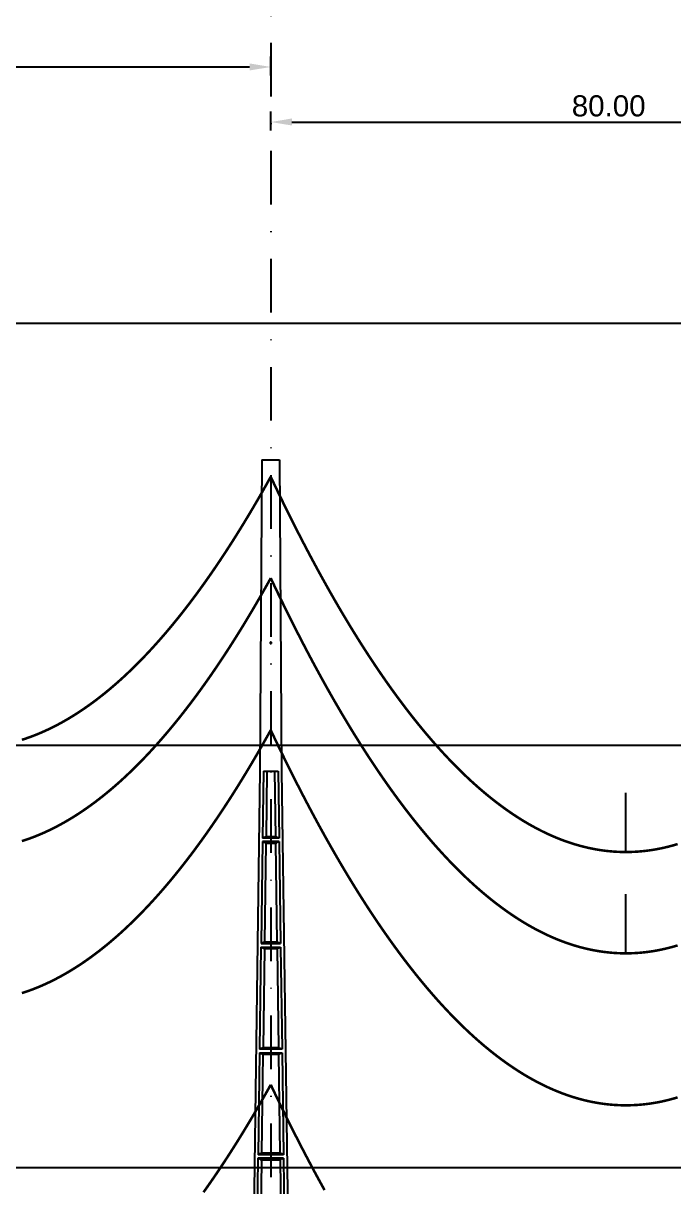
# Model space of a CAD drawing. Header units: metres. Extents: x -121 to 9872, y 3505 to 10721.
# Drawn here: x 1852.2 to 1929.2, y 9647.7 to 9785.5 of the extents above; entities that cross this region are included whole.
import ezdxf

# ---------------------------------------------------------------- set-up
doc = ezdxf.new("R2010")
doc.units = ezdxf.units.M
doc.header["$PDMODE"] = 2
doc.linetypes.add('DASHDOT', pattern=[25.4, 12.7, -6.35, 0, -6.35])
for name, color, linetype in [('CON-EOL- CA MAGNOLIA', 210, 'Continuous'), ('CON-EOL- FO', 101, 'Continuous'), ('CON-EOL- PROJEÇÃO', 22, 'Continuous'), ('cotas', 7, 'Continuous'), ('Grade', 9, 'Continuous'), ('Ind.Rot', 8, 'DASHDOT'), ('POSTE DT', 7, 'Continuous')]:
    doc.layers.add(name, color=color, linetype=linetype)
doc.styles.get("Standard").update_dxf_attribs({"font": 'arial.ttf'})
doc.dimstyles.new('ISO-25', dxfattribs={"dimtxt": 2.5, "dimasz": 2.5, "dimexe": 1.25, "dimexo": 0.625, "dimtad": 1, "dimzin": 1, "dimtxsty": 'Standard', "dimcen": 2.5, "dimaunit": 1, "dimadec": 3, "dimazin": 3, "dimtfac": 1, "dimtmove": 0, "dimatfit": 3, "dimfxlon": 1, "dimarcsym": 0})

# ---------------------------------------------------------------- blocks, each defined once
blk = doc.blocks.new('*U1')
at = {"layer": 'POSTE DT', "extrusion": (0, 1, 0)}
for p, q in [((-3.31, 378.23), (-4.05, 262)), ((-3.31, 378.23), (3.31, 378.23)), ((3.31, 378.23), (4.06, 262)), ((-4.05, 262), (-7.72, 0)), ((-4.05, 262), (-4.05, 262)), ((-2.73, 262), (-3.08, 237.05)), ((-2.73, 262), (2.75, 262)), ((-1.42, 262), (-1.77, 237.57)), ((1.43, 262), (1.77, 237.57)), ((2.75, 262), (3.1, 237.05)), ((4.06, 262), (7.72, 0)), ((-3.1, 235.74), (-3.63, 197.65)), ((3.11, 235.73), (-3.1, 235.74)), ((3.1, 237.05), (-3.08, 237.05)), ((-1.8, 235.21), (-2.32, 198.19)), ((1.8, 235.21), (2.32, 198.19)), ((3.11, 235.73), (3.65, 197.65)), ((-3.65, 196.34), (-4.19, 158.25)), ((-2.35, 195.8), (-2.87, 158.8)), ((2.35, 195.8), (2.87, 158.8)), ((3.66, 196.34), (4.2, 158.25)), ((-4.21, 156.94), (-4.74, 118.85)), ((-2.9, 156.39), (-3.42, 119.41)), ((2.91, 156.39), (3.42, 119.41)), ((4.21, 156.94), (4.75, 118.85)), ((-4.76, 117.54), (-5.29, 79.45)), ((4.77, 117.54), (-4.76, 117.54)), ((4.75, 118.85), (-4.74, 118.85)), ((4.77, 117.54), (5.3, 79.45)), ((-3.46, 116.98), (-3.97, 80.02)), ((3.46, 116.98), (3.98, 80.02)), ((5.3, 79.45), (-5.29, 79.45)), ((-5.31, 78.14), (-5.85, 40.06)), ((5.32, 78.14), (-5.31, 78.14)), ((-4.01, 77.57), (-4.53, 40.63)), ((4.01, 77.57), (4.53, 40.63)), ((5.32, 78.14), (5.85, 40.06)), ((5.85, 40.06), (-5.85, 40.06)), ((-5.86, 38.74), (-6.41, 0)), ((5.87, 38.74), (-5.86, 38.74)), ((-4.56, 38.17), (-5.1, 0)), ((4.56, 38.17), (5.1, 0)), ((5.87, 38.74), (6.41, 0)), ((-6.41, 0), (-7.72, 0)), ((-5.1, 0), (-6.41, 0)), ((5.1, 0), (-5.1, 0)), ((6.41, 0), (5.1, 0)), ((7.72, 0), (6.41, 0))]:
    blk.add_line(p, q, dxfattribs=at)
at = {"layer": 'POSTE DT', "ltscale": 3}
for points in [[(-3.65, 196.34), (3.66, 196.34)], [(-3.63, 197.65), (3.65, 197.65)], [(-4.21, 156.94), (4.21, 156.94)], [(4.2, 158.25), (-4.19, 158.25)]]:
    blk.add_lwpolyline(points, dxfattribs=at)
at = {"layer": 'POSTE DT'}
for points, knots in [([(0.25, 309.94), (0.25, 309.93), (0.25, 309.93), (0.25, 309.92), (0.25, 309.91), (0.25, 309.9), (0.25, 309.89), (0.24, 309.85), (0.22, 309.82), (0.19, 309.77), (0.16, 309.74), (0.11, 309.71), (0.08, 309.7), (0.01, 309.68), (-0.02, 309.68), (-0.08, 309.7), (-0.11, 309.71), (-0.16, 309.74), (-0.18, 309.76), (-0.21, 309.8), (-0.22, 309.82), (-0.24, 309.85), (-0.24, 309.87), (-0.25, 309.89), (-0.25, 309.9), (-0.25, 309.92), (-0.25, 309.92), (-0.25, 309.93), (-0.25, 309.94), (-0.25, 309.95), (-0.25, 309.95), (-0.25, 309.96), (-0.25, 309.97), (-0.24, 310), (-0.23, 310.02), (-0.21, 310.07), (-0.2, 310.09), (-0.15, 310.14), (-0.13, 310.15), (-0.07, 310.18), (-0.03, 310.19), (0.03, 310.19), (0.06, 310.18), (0.12, 310.16), (0.14, 310.14), (0.18, 310.11), (0.2, 310.09), (0.21, 310.06), (0.22, 310.05), (0.23, 310.04), (0.24, 310.01), (0.24, 309.99), (0.25, 309.97), (0.25, 309.96), (0.25, 309.95), (0.25, 309.94), (0.25, 309.94), (0.25, 309.94), (0.25, 309.94)], [-54.728303, -54.728303, -54.728303, -54.728303, -54.309038, -54.309038, -53.647169, -53.647169, -52.532885, -52.532885, -48.86224, -48.86224, -45.282765, -45.282765, -41.52867, -41.52867, -37.867486, -37.867486, -34.454589, -34.454589, -31.301423, -31.301423, -28.48103, -28.48103, -26.961755, -26.961755, -25.7544, -25.7544, -25.136228, -25.136228, -24.64409, -24.64409, -24.094201, -24.094201, -23.191199, -23.191199, -20.494482, -20.494482, -17.342863, -17.342863, -13.645538, -13.645538, -9.835989, -9.835989, -6.296781, -6.296781, -3.005029, -3.005029, 0, 0, 0, 1.527594, 1.527594, 3.697216, 3.697216, 4.489727, 4.489727, 5.01438, 5.01438, 5.095313, 5.095313, 5.095313, 5.095313]), ([(-3.1, 235.74), (-2.88, 235.65), (-2.67, 235.56), (-2.23, 235.39), (-2.02, 235.3), (-1.8, 235.21)], [0.055576, 0.055576, 0.055576, 0.055576, 56.767409, 56.767409, 113.50757, 113.50757, 113.50757, 113.50757]), ([(-1.77, 237.57), (-1.99, 237.49), (-2.21, 237.4), (-2.64, 237.22), (-2.86, 237.14), (-3.08, 237.05)], [0, 0, 0, 0, 56.660495, 56.660495, 113.412826, 113.412826, 113.412826, 113.412826]), ([(-1.8, 235.21), (-1.2, 235.21), (-0.6, 235.21), (0.6, 235.21), (1.2, 235.21), (1.8, 235.21)], [0, 0, 0, 0, 68.567797, 68.567797, 137.136247, 137.136247, 137.136247, 137.136247]), ([(1.77, 237.57), (1.18, 237.57), (0.59, 237.57), (-0.59, 237.57), (-1.18, 237.57), (-1.77, 237.57)], [0, 0, 0, 0, 67.306894, 67.306894, 134.614447, 134.614447, 134.614447, 134.614447]), ([(3.1, 237.05), (2.87, 237.14), (2.65, 237.23), (2.21, 237.4), (1.99, 237.49), (1.77, 237.57)], [0, 0, 0, 0, 56.738948, 56.738948, 113.38731, 113.38731, 113.38731, 113.38731]), ([(1.8, 235.21), (2.02, 235.3), (2.24, 235.38), (2.68, 235.56), (2.89, 235.65), (3.11, 235.73)], [0, 0, 0, 0, 56.845349, 56.845349, 113.599799, 113.599799, 113.599799, 113.599799]), ([(-3.65, 196.34), (-3.43, 196.25), (-3.22, 196.16), (-2.78, 195.98), (-2.57, 195.89), (-2.35, 195.8)], [0.054307, 0.054307, 0.054307, 0.054307, 63.527131, 63.527131, 127.063246, 127.063246, 127.063246, 127.063246]), ([(-2.32, 198.19), (-2.54, 198.1), (-2.76, 198.01), (-3.2, 197.83), (-3.41, 197.74), (-3.63, 197.65)], [0, 0, 0, 0, 63.412073, 63.412073, 126.777421, 126.777421, 126.777421, 126.777421]), ([(-2.35, 195.8), (-1.57, 195.8), (-0.78, 195.8), (0.79, 195.8), (1.57, 195.8), (2.35, 195.8)], [0, 0, 0, 0, 89.585713, 89.585713, 179.17191, 179.17191, 179.17191, 179.17191]), ([(2.32, 198.19), (1.55, 198.19), (0.77, 198.19), (-0.77, 198.19), (-1.55, 198.19), (-2.32, 198.19)], [0, 0, 0, 0, 88.31008, 88.31008, 176.620652, 176.620652, 176.620652, 176.620652]), ([(3.65, 197.65), (3.43, 197.74), (3.2, 197.83), (2.76, 198.01), (2.54, 198.1), (2.32, 198.19)], [0, 0, 0, 0, 63.488119, 63.488119, 126.880939, 126.880939, 126.880939, 126.880939]), ([(2.35, 195.8), (2.57, 195.89), (2.79, 195.98), (3.23, 196.16), (3.45, 196.25), (3.66, 196.34)], [0, 0, 0, 0, 63.60246, 63.60246, 127.109696, 127.109696, 127.109696, 127.109696]), ([(-4.21, 156.94), (-3.99, 156.85), (-3.77, 156.75), (-3.34, 156.57), (-3.12, 156.48), (-2.9, 156.39)], [0.053423, 0.053423, 0.053423, 0.053423, 70.429742, 70.429742, 140.90167, 140.90167, 140.90167, 140.90167]), ([(-2.87, 158.8), (-3.09, 158.71), (-3.31, 158.62), (-3.75, 158.43), (-3.97, 158.34), (-4.19, 158.25)], [0, 0, 0, 0, 70.301707, 70.301707, 140.590947, 140.590947, 140.590947, 140.590947]), ([(-2.9, 156.39), (-1.94, 156.39), (-0.97, 156.39), (0.97, 156.39), (1.94, 156.39), (2.91, 156.39)], [0, 0, 0, 0, 110.60219, 110.60219, 221.20473, 221.20473, 221.20473, 221.20473]), ([(2.87, 158.8), (1.92, 158.8), (0.96, 158.8), (-0.96, 158.8), (-1.91, 158.8), (-2.87, 158.8)], [0, 0, 0, 0, 109.314454, 109.314454, 218.629264, 218.629264, 218.629264, 218.629264]), ([(4.2, 158.25), (3.98, 158.34), (3.76, 158.44), (3.31, 158.62), (3.09, 158.71), (2.87, 158.8)], [0, 0, 0, 0, 70.379198, 70.379198, 140.659718, 140.659718, 140.659718, 140.659718]), ([(2.91, 156.39), (3.12, 156.48), (3.34, 156.57), (3.78, 156.75), (4, 156.85), (4.21, 156.94)], [0, 0, 0, 0, 70.506649, 70.506649, 140.914701, 140.914701, 140.914701, 140.914701]), ([(-4.76, 117.54), (-4.54, 117.45), (-4.32, 117.35), (-3.89, 117.17), (-3.67, 117.07), (-3.46, 116.98)], [0.052784, 0.052784, 0.052784, 0.052784, 77.438432, 77.438432, 154.950301, 154.950301, 154.950301, 154.950301]), ([(-3.42, 119.41), (-3.64, 119.32), (-3.86, 119.23), (-4.3, 119.04), (-4.52, 118.95), (-4.74, 118.85)], [0, 0, 0, 0, 77.299547, 77.299547, 154.618634, 154.618634, 154.618634, 154.618634]), ([(3.42, 119.41), (2.28, 119.41), (1.14, 119.41), (-1.14, 119.41), (-2.28, 119.41), (-3.42, 119.41)], [0, 0, 0, 0, 130.319901, 130.319901, 260.640046, 260.640046, 260.640046, 260.640046]), ([(4.75, 118.85), (4.53, 118.95), (4.31, 119.04), (3.87, 119.23), (3.64, 119.32), (3.42, 119.41)], [0, 0, 0, 0, 77.381597, 77.381597, 154.66183, 154.66183, 154.66183, 154.66183]), ([(3.46, 116.98), (3.68, 117.07), (3.89, 117.17), (4.33, 117.35), (4.55, 117.45), (4.77, 117.54)], [0, 0, 0, 0, 77.520013, 77.520013, 154.938747, 154.938747, 154.938747, 154.938747]), ([(-3.46, 116.98), (-2.3, 116.98), (-1.15, 116.98), (1.15, 116.98), (2.31, 116.98), (3.46, 116.98)], [0, 0, 0, 0, 131.617604, 131.617604, 263.235447, 263.235447, 263.235447, 263.235447]), ([(-3.97, 80.02), (-4.19, 79.93), (-4.41, 79.83), (-4.85, 79.64), (-5.07, 79.55), (-5.29, 79.45)], [0, 0, 0, 0, 84.379671, 84.379671, 168.809376, 168.809376, 168.809376, 168.809376]), ([(3.98, 80.02), (2.65, 80.02), (1.33, 80.02), (-1.32, 80.02), (-2.65, 80.02), (-3.97, 80.02)], [0, 0, 0, 0, 151.326157, 151.326157, 302.652465, 302.652465, 302.652465, 302.652465]), ([(5.3, 79.45), (5.08, 79.55), (4.86, 79.64), (4.42, 79.83), (4.2, 79.93), (3.98, 80.02)], [0, 0, 0, 0, 84.46863, 84.46863, 168.833721, 168.833721, 168.833721, 168.833721]), ([(-5.31, 78.14), (-5.09, 78.05), (-4.88, 77.95), (-4.44, 77.76), (-4.23, 77.67), (-4.01, 77.57)], [0.052308, 0.052308, 0.052308, 0.052308, 84.527725, 84.527725, 169.158824, 169.158824, 169.158824, 169.158824]), ([(-4.01, 77.57), (-2.67, 77.57), (-1.34, 77.57), (1.34, 77.57), (2.67, 77.57), (4.01, 77.57)], [0, 0, 0, 0, 152.632212, 152.632212, 305.264569, 305.264569, 305.264569, 305.264569]), ([(4.01, 77.57), (4.23, 77.67), (4.45, 77.76), (4.88, 77.95), (5.1, 78.05), (5.32, 78.14)], [0, 0, 0, 0, 84.616316, 84.616316, 169.129178, 169.129178, 169.129178, 169.129178]), ([(-4.53, 40.63), (-4.75, 40.53), (-4.97, 40.44), (-5.41, 40.25), (-5.63, 40.15), (-5.85, 40.06)], [0, 0, 0, 0, 91.523648, 91.523648, 183.126775, 183.126775, 183.126775, 183.126775]), ([(4.53, 40.63), (3.02, 40.63), (1.51, 40.63), (-1.51, 40.63), (-3.02, 40.63), (-4.53, 40.63)], [0, 0, 0, 0, 172.33304, 172.33304, 344.666151, 344.666151, 344.666151, 344.666151]), ([(5.85, 40.06), (5.63, 40.15), (5.41, 40.25), (4.97, 40.44), (4.75, 40.53), (4.53, 40.63)], [0, 0, 0, 0, 91.621326, 91.621326, 183.137324, 183.137324, 183.137324, 183.137324]), ([(-5.86, 38.74), (-5.65, 38.65), (-5.43, 38.55), (-5, 38.36), (-4.78, 38.26), (-4.56, 38.17)], [0.026524, 0.026524, 0.026524, 0.026524, 91.679563, 91.679563, 183.466041, 183.466041, 183.466041, 183.466041]), ([(-4.56, 38.17), (-3.04, 38.17), (-1.52, 38.17), (1.52, 38.17), (3.04, 38.17), (4.56, 38.17)], [0, 0, 0, 0, 173.646192, 173.646192, 347.292451, 347.292451, 347.292451, 347.292451]), ([(4.56, 38.17), (4.78, 38.26), (5, 38.36), (5.43, 38.55), (5.65, 38.65), (5.87, 38.74)], [0, 0, 0, 0, 91.776928, 91.776928, 183.448614, 183.448614, 183.448614, 183.448614])]:
    blk.add_open_spline(points, degree=3, knots=knots, dxfattribs=at)
blk = doc.blocks.new('*D65')
at = {"layer": 'cotas', "color": 0, "lineweight": -2, "transparency": 16777216}
for p, q in [((1801.51, 9779.34), (1801.51, 9781.59)), ((1881.51, 9779.34), (1881.51, 9781.59)), ((1804.01, 9780.34), (1879.01, 9780.34))]:
    blk.add_line(p, q, dxfattribs=at)
at = {"layer": 'cotas', "color": 0, "transparency": 16777216}
for points in [[(1804.01, 9780.76), (1804.01, 9779.93), (1801.51, 9780.34)], [(1879.01, 9780.76), (1879.01, 9779.93), (1881.51, 9780.34)]]:
    blk.add_solid(points, dxfattribs=at)
at = {"layer": 'Defpoints', "color": 0, "transparency": 16777216}
for p in [(1881.51, 9780.34), (1801.51, 9750.89), (1881.51, 9733.8)]:
    blk.add_point(p, dxfattribs=at)
at = {"layer": 'cotas', "color": 0, "transparency": 16777216, "insert": (1841.51, 9782.25), "char_height": 2.5, "attachment_point": 5}
blk.add_mtext('80.00', dxfattribs=at)
blk = doc.blocks.new('*D66')
at = {"layer": 'cotas', "color": 0, "lineweight": -2, "transparency": 16777216}
for p, q in [((1881.51, 9772.82), (1881.51, 9775.07)), ((1961.51, 9772.82), (1961.51, 9775.07)), ((1884.01, 9773.82), (1959.01, 9773.82))]:
    blk.add_line(p, q, dxfattribs=at)
at = {"layer": 'cotas', "color": 0, "transparency": 16777216}
for points in [[(1884.01, 9774.24), (1884.01, 9773.41), (1881.51, 9773.82)], [(1959.01, 9774.24), (1959.01, 9773.41), (1961.51, 9773.82)]]:
    blk.add_solid(points, dxfattribs=at)
at = {"layer": 'Defpoints', "color": 0, "transparency": 16777216}
for p in [(1961.51, 9773.82), (1881.51, 9733.8), (1961.51, 9725.6)]:
    blk.add_point(p, dxfattribs=at)
at = {"layer": 'cotas', "color": 0, "transparency": 16777216, "insert": (1921.51, 9775.72), "char_height": 2.5, "attachment_point": 5}
blk.add_mtext('80.00', dxfattribs=at)

msp = doc.modelspace()

# ---------------------------------------------------------------- linework, layer by layer
at = {"layer": 'CON-EOL- CA MAGNOLIA'}
for p, q in [((1923.54, 9687.359), (1923.54, 9694.359)), ((1923.54, 9675.359), (1923.54, 9682.359)), ((1923.54, 9675.359), (1923.54, 9682.359))]:
    msp.add_line(p, q, dxfattribs=at)
at = {"layer": 'CON-EOL- CA MAGNOLIA', "const_width": 0.3}
for points in [[(1852.056, 9700.651), (1852.454, 9700.781), (1852.852, 9700.918), (1853.25, 9701.064), (1853.648, 9701.218), (1854.046, 9701.38), (1854.444, 9701.55), (1854.842, 9701.727), (1855.24, 9701.913), (1855.638, 9702.106), (1856.036, 9702.308), (1856.434, 9702.517), (1856.832, 9702.735), (1857.23, 9702.96), (1857.628, 9703.193), (1858.026, 9703.435), (1858.424, 9703.684), (1858.822, 9703.941), (1859.22, 9704.206), (1859.618, 9704.479), (1860.016, 9704.76), (1860.414, 9705.049), (1860.812, 9705.346), (1861.21, 9705.651), (1861.609, 9705.964), (1862.007, 9706.285), (1862.405, 9706.614), (1862.803, 9706.951), (1863.201, 9707.295), (1863.599, 9707.648), (1863.997, 9708.009), (1864.395, 9708.378), (1864.793, 9708.754), (1865.191, 9709.139), (1865.589, 9709.531), (1865.987, 9709.932), (1866.385, 9710.341), (1866.783, 9710.757), (1867.181, 9711.182), (1867.579, 9711.614), (1867.977, 9712.055), (1868.375, 9712.503), (1868.773, 9712.96), (1869.171, 9713.424), (1869.569, 9713.897), (1869.967, 9714.377), (1870.365, 9714.866), (1870.763, 9715.362), (1871.161, 9715.867), (1871.559, 9716.379), (1871.957, 9716.9), (1872.355, 9717.428), (1872.753, 9717.965), (1873.151, 9718.509), (1873.549, 9719.062), (1873.947, 9719.622), (1874.345, 9720.191), (1874.743, 9720.768), (1875.141, 9721.352), (1875.539, 9721.945), (1875.937, 9722.546), (1876.335, 9723.155), (1876.733, 9723.771), (1877.131, 9724.396), (1877.529, 9725.029), (1877.927, 9725.67), (1878.325, 9726.319), (1878.723, 9726.976), (1879.121, 9727.641), (1879.519, 9728.314), (1879.917, 9728.995), (1880.315, 9729.684), (1880.713, 9730.381), (1881.111, 9731.087), (1881.509, 9731.8)], [(1881.509, 9731.8), (1881.907, 9730.959), (1882.305, 9730.127), (1882.703, 9729.302), (1883.101, 9728.486), (1883.499, 9727.677), (1883.897, 9726.877), (1884.295, 9726.085), (1884.693, 9725.301), (1885.091, 9724.525), (1885.489, 9723.758), (1885.887, 9722.998), (1886.285, 9722.246), (1886.683, 9721.503), (1887.081, 9720.767), (1887.479, 9720.04), (1887.877, 9719.321), (1888.275, 9718.609), (1888.673, 9717.906), (1889.071, 9717.211), (1889.469, 9716.524), (1889.867, 9715.845), (1890.265, 9715.174), (1890.663, 9714.511), (1891.061, 9713.856), (1891.459, 9713.209), (1891.857, 9712.57), (1892.255, 9711.94), (1892.653, 9711.317), (1893.051, 9710.702), (1893.449, 9710.096), (1893.847, 9709.497), (1894.245, 9708.906), (1894.643, 9708.324), (1895.041, 9707.749), (1895.439, 9707.183), (1895.837, 9706.624), (1896.235, 9706.074), (1896.633, 9705.531), (1897.031, 9704.997), (1897.429, 9704.471), (1897.827, 9703.952), (1898.225, 9703.442), (1898.623, 9702.94), (1899.021, 9702.445), (1899.419, 9701.959), (1899.817, 9701.48), (1900.215, 9701.01), (1900.613, 9700.547), (1901.011, 9700.093), (1901.409, 9699.647), (1901.808, 9699.208), (1902.206, 9698.778), (1902.604, 9698.355), (1903.002, 9697.941), (1903.4, 9697.534), (1903.798, 9697.136), (1904.196, 9696.745), (1904.594, 9696.363), (1904.992, 9695.988), (1905.39, 9695.621), (1905.788, 9695.263), (1906.186, 9694.912), (1906.584, 9694.569), (1906.982, 9694.235), (1907.38, 9693.908), (1907.778, 9693.589), (1908.176, 9693.278), (1908.574, 9692.976), (1908.972, 9692.681), (1909.37, 9692.394), (1909.768, 9692.115), (1910.166, 9691.844), (1910.564, 9691.581), (1910.962, 9691.326), (1911.36, 9691.078), (1911.758, 9690.839), (1912.156, 9690.608), (1912.554, 9690.385), (1912.952, 9690.17), (1913.35, 9689.962), (1913.748, 9689.763), (1914.146, 9689.571), (1914.544, 9689.388), (1914.942, 9689.212), (1915.34, 9689.045), (1915.738, 9688.885), (1916.136, 9688.733), (1916.534, 9688.589), (1916.932, 9688.453), (1917.33, 9688.326), (1917.728, 9688.206), (1918.126, 9688.094), (1918.524, 9687.99), (1918.922, 9687.894), (1919.32, 9687.805), (1919.718, 9687.725), (1920.116, 9687.653), (1920.514, 9687.588), (1920.912, 9687.532), (1921.31, 9687.484), (1921.708, 9687.443), (1922.106, 9687.41), (1922.504, 9687.386), (1922.902, 9687.369), (1923.3, 9687.36), (1923.698, 9687.36), (1924.096, 9687.367), (1924.494, 9687.382), (1924.892, 9687.405), (1925.29, 9687.436), (1925.688, 9687.475), (1926.086, 9687.521), (1926.484, 9687.576), (1926.882, 9687.639), (1927.28, 9687.71), (1927.678, 9687.788), (1928.076, 9687.875), (1928.474, 9687.969), (1928.872, 9688.072), (1929.27, 9688.182), (1929.668, 9688.3)], [(1852.056, 9688.651), (1852.454, 9688.781), (1852.852, 9688.918), (1853.25, 9689.064), (1853.648, 9689.218), (1854.046, 9689.38), (1854.444, 9689.55), (1854.842, 9689.727), (1855.24, 9689.913), (1855.638, 9690.106), (1856.036, 9690.308), (1856.434, 9690.517), (1856.832, 9690.735), (1857.23, 9690.96), (1857.628, 9691.193), (1858.026, 9691.435), (1858.424, 9691.684), (1858.822, 9691.941), (1859.22, 9692.206), (1859.618, 9692.479), (1860.016, 9692.76), (1860.414, 9693.049), (1860.812, 9693.346), (1861.21, 9693.651), (1861.609, 9693.964), (1862.007, 9694.285), (1862.405, 9694.614), (1862.803, 9694.951), (1863.201, 9695.295), (1863.599, 9695.648), (1863.997, 9696.009), (1864.395, 9696.378), (1864.793, 9696.754), (1865.191, 9697.139), (1865.589, 9697.531), (1865.987, 9697.932), (1866.385, 9698.341), (1866.783, 9698.757), (1867.181, 9699.182), (1867.579, 9699.614), (1867.977, 9700.055), (1868.375, 9700.503), (1868.773, 9700.96), (1869.171, 9701.424), (1869.569, 9701.897), (1869.967, 9702.377), (1870.365, 9702.866), (1870.763, 9703.362), (1871.161, 9703.867), (1871.559, 9704.379), (1871.957, 9704.9), (1872.355, 9705.428), (1872.753, 9705.965), (1873.151, 9706.509), (1873.549, 9707.062), (1873.947, 9707.623), (1874.345, 9708.191), (1874.743, 9708.768), (1875.141, 9709.352), (1875.539, 9709.945), (1875.937, 9710.546), (1876.335, 9711.154), (1876.733, 9711.771), (1877.131, 9712.396), (1877.529, 9713.029), (1877.927, 9713.67), (1878.325, 9714.319), (1878.723, 9714.976), (1879.121, 9715.641), (1879.519, 9716.314), (1879.917, 9716.995), (1880.315, 9717.684), (1880.713, 9718.381), (1881.111, 9719.087), (1881.509, 9719.8)], [(1852.056, 9688.651), (1852.454, 9688.781), (1852.852, 9688.918), (1853.25, 9689.064), (1853.648, 9689.218), (1854.046, 9689.38), (1854.444, 9689.55), (1854.842, 9689.727), (1855.24, 9689.913), (1855.638, 9690.106), (1856.036, 9690.308), (1856.434, 9690.517), (1856.832, 9690.735), (1857.23, 9690.96), (1857.628, 9691.193), (1858.026, 9691.435), (1858.424, 9691.684), (1858.822, 9691.941), (1859.22, 9692.206), (1859.618, 9692.479), (1860.016, 9692.76), (1860.414, 9693.049), (1860.812, 9693.346), (1861.21, 9693.651), (1861.609, 9693.964), (1862.007, 9694.285), (1862.405, 9694.614), (1862.803, 9694.951), (1863.201, 9695.295), (1863.599, 9695.648), (1863.997, 9696.009), (1864.395, 9696.378), (1864.793, 9696.754), (1865.191, 9697.139), (1865.589, 9697.531), (1865.987, 9697.932), (1866.385, 9698.341), (1866.783, 9698.757), (1867.181, 9699.182), (1867.579, 9699.614), (1867.977, 9700.055), (1868.375, 9700.503), (1868.773, 9700.96), (1869.171, 9701.424), (1869.569, 9701.897), (1869.967, 9702.377), (1870.365, 9702.866), (1870.763, 9703.362), (1871.161, 9703.867), (1871.559, 9704.379), (1871.957, 9704.9), (1872.355, 9705.428), (1872.753, 9705.965), (1873.151, 9706.509), (1873.549, 9707.062), (1873.947, 9707.622), (1874.345, 9708.191), (1874.743, 9708.768), (1875.141, 9709.352), (1875.539, 9709.945), (1875.937, 9710.546), (1876.335, 9711.155), (1876.733, 9711.771), (1877.131, 9712.396), (1877.529, 9713.029), (1877.927, 9713.67), (1878.325, 9714.319), (1878.723, 9714.976), (1879.121, 9715.641), (1879.519, 9716.314), (1879.917, 9716.995), (1880.315, 9717.684), (1880.713, 9718.381), (1881.111, 9719.087), (1881.509, 9719.8)], [(1881.509, 9719.8), (1881.907, 9718.959), (1882.305, 9718.127), (1882.703, 9717.302), (1883.101, 9716.486), (1883.499, 9715.678), (1883.897, 9714.877), (1884.295, 9714.085), (1884.693, 9713.301), (1885.091, 9712.525), (1885.489, 9711.758), (1885.887, 9710.998), (1886.285, 9710.246), (1886.683, 9709.503), (1887.081, 9708.767), (1887.479, 9708.04), (1887.877, 9707.32), (1888.275, 9706.609), (1888.673, 9705.906), (1889.071, 9705.211), (1889.469, 9704.524), (1889.867, 9703.845), (1890.265, 9703.174), (1890.663, 9702.511), (1891.061, 9701.856), (1891.459, 9701.209), (1891.857, 9700.57), (1892.255, 9699.94), (1892.653, 9699.317), (1893.051, 9698.702), (1893.449, 9698.096), (1893.847, 9697.497), (1894.245, 9696.906), (1894.643, 9696.324), (1895.041, 9695.749), (1895.439, 9695.183), (1895.837, 9694.624), (1896.235, 9694.074), (1896.633, 9693.532), (1897.031, 9692.997), (1897.429, 9692.471), (1897.827, 9691.952), (1898.225, 9691.442), (1898.623, 9690.939), (1899.021, 9690.445), (1899.419, 9689.959), (1899.817, 9689.48), (1900.215, 9689.01), (1900.613, 9688.547), (1901.011, 9688.093), (1901.409, 9687.647), (1901.808, 9687.208), (1902.206, 9686.778), (1902.604, 9686.355), (1903.002, 9685.941), (1903.4, 9685.534), (1903.798, 9685.136), (1904.196, 9684.745), (1904.594, 9684.363), (1904.992, 9683.988), (1905.39, 9683.621), (1905.788, 9683.263), (1906.186, 9682.912), (1906.584, 9682.57), (1906.982, 9682.235), (1907.38, 9681.908), (1907.778, 9681.589), (1908.176, 9681.278), (1908.574, 9680.976), (1908.972, 9680.681), (1909.37, 9680.394), (1909.768, 9680.115), (1910.166, 9679.844), (1910.564, 9679.581), (1910.962, 9679.326), (1911.36, 9679.078), (1911.758, 9678.839), (1912.156, 9678.608), (1912.554, 9678.385), (1912.952, 9678.169), (1913.35, 9677.962), (1913.748, 9677.763), (1914.146, 9677.571), (1914.544, 9677.388), (1914.942, 9677.212), (1915.34, 9677.045), (1915.738, 9676.885), (1916.136, 9676.733), (1916.534, 9676.589), (1916.932, 9676.453), (1917.33, 9676.326), (1917.728, 9676.206), (1918.126, 9676.094), (1918.524, 9675.99), (1918.922, 9675.893), (1919.32, 9675.805), (1919.718, 9675.725), (1920.116, 9675.653), (1920.514, 9675.588), (1920.912, 9675.532), (1921.31, 9675.484), (1921.708, 9675.443), (1922.106, 9675.41), (1922.504, 9675.386), (1922.902, 9675.369), (1923.3, 9675.36), (1923.698, 9675.36), (1924.096, 9675.367), (1924.494, 9675.382), (1924.892, 9675.405), (1925.29, 9675.436), (1925.688, 9675.475), (1926.086, 9675.521), (1926.484, 9675.576), (1926.882, 9675.639), (1927.28, 9675.709), (1927.678, 9675.788), (1928.076, 9675.875), (1928.474, 9675.969), (1928.872, 9676.072), (1929.27, 9676.182), (1929.668, 9676.3)], [(1881.509, 9719.8), (1881.907, 9718.959), (1882.305, 9718.127), (1882.703, 9717.302), (1883.101, 9716.486), (1883.499, 9715.677), (1883.897, 9714.877), (1884.295, 9714.085), (1884.693, 9713.301), (1885.091, 9712.525), (1885.489, 9711.758), (1885.887, 9710.998), (1886.285, 9710.246), (1886.683, 9709.503), (1887.081, 9708.767), (1887.479, 9708.04), (1887.877, 9707.321), (1888.275, 9706.609), (1888.673, 9705.906), (1889.071, 9705.211), (1889.469, 9704.524), (1889.867, 9703.845), (1890.265, 9703.174), (1890.663, 9702.511), (1891.061, 9701.856), (1891.459, 9701.209), (1891.857, 9700.57), (1892.255, 9699.94), (1892.653, 9699.317), (1893.051, 9698.702), (1893.449, 9698.096), (1893.847, 9697.497), (1894.245, 9696.906), (1894.643, 9696.324), (1895.041, 9695.749), (1895.439, 9695.183), (1895.837, 9694.624), (1896.235, 9694.074), (1896.633, 9693.531), (1897.031, 9692.997), (1897.429, 9692.471), (1897.827, 9691.952), (1898.225, 9691.442), (1898.623, 9690.94), (1899.021, 9690.445), (1899.419, 9689.959), (1899.817, 9689.48), (1900.215, 9689.01), (1900.613, 9688.547), (1901.011, 9688.093), (1901.409, 9687.647), (1901.808, 9687.208), (1902.206, 9686.778), (1902.604, 9686.355), (1903.002, 9685.941), (1903.4, 9685.534), (1903.798, 9685.136), (1904.196, 9684.745), (1904.594, 9684.363), (1904.992, 9683.988), (1905.39, 9683.621), (1905.788, 9683.263), (1906.186, 9682.912), (1906.584, 9682.569), (1906.982, 9682.235), (1907.38, 9681.908), (1907.778, 9681.589), (1908.176, 9681.278), (1908.574, 9680.976), (1908.972, 9680.681), (1909.37, 9680.394), (1909.768, 9680.115), (1910.166, 9679.844), (1910.564, 9679.581), (1910.962, 9679.326), (1911.36, 9679.078), (1911.758, 9678.839), (1912.156, 9678.608), (1912.554, 9678.385), (1912.952, 9678.169), (1913.35, 9677.962), (1913.748, 9677.763), (1914.146, 9677.571), (1914.544, 9677.388), (1914.942, 9677.212), (1915.34, 9677.044), (1915.738, 9676.885), (1916.136, 9676.733), (1916.534, 9676.589), (1916.932, 9676.453), (1917.33, 9676.326), (1917.728, 9676.206), (1918.126, 9676.094), (1918.524, 9675.99), (1918.922, 9675.894), (1919.32, 9675.805), (1919.718, 9675.725), (1920.116, 9675.653), (1920.514, 9675.588), (1920.912, 9675.532), (1921.31, 9675.484), (1921.708, 9675.443), (1922.106, 9675.41), (1922.504, 9675.386), (1922.902, 9675.369), (1923.3, 9675.36), (1923.698, 9675.36), (1924.096, 9675.367), (1924.494, 9675.382), (1924.892, 9675.405), (1925.29, 9675.436), (1925.688, 9675.474), (1926.086, 9675.521), (1926.484, 9675.576), (1926.882, 9675.639), (1927.28, 9675.71), (1927.678, 9675.788), (1928.076, 9675.875), (1928.474, 9675.969), (1928.872, 9676.072), (1929.27, 9676.182), (1929.668, 9676.3)]]:
    msp.add_lwpolyline(points, dxfattribs=at)
at = {"layer": 'CON-EOL- FO', "const_width": 0.3}
for points in [[(1852.056, 9670.651), (1852.454, 9670.781), (1852.852, 9670.918), (1853.25, 9671.064), (1853.648, 9671.218), (1854.046, 9671.38), (1854.444, 9671.55), (1854.842, 9671.727), (1855.24, 9671.913), (1855.638, 9672.106), (1856.036, 9672.308), (1856.434, 9672.517), (1856.832, 9672.735), (1857.23, 9672.96), (1857.628, 9673.193), (1858.026, 9673.435), (1858.424, 9673.684), (1858.822, 9673.941), (1859.22, 9674.206), (1859.618, 9674.479), (1860.016, 9674.76), (1860.414, 9675.049), (1860.812, 9675.346), (1861.21, 9675.651), (1861.609, 9675.964), (1862.007, 9676.285), (1862.405, 9676.614), (1862.803, 9676.951), (1863.201, 9677.295), (1863.599, 9677.648), (1863.997, 9678.009), (1864.395, 9678.378), (1864.793, 9678.754), (1865.191, 9679.139), (1865.589, 9679.531), (1865.987, 9679.932), (1866.385, 9680.341), (1866.783, 9680.757), (1867.181, 9681.182), (1867.579, 9681.614), (1867.977, 9682.055), (1868.375, 9682.503), (1868.773, 9682.96), (1869.171, 9683.424), (1869.569, 9683.897), (1869.967, 9684.377), (1870.365, 9684.866), (1870.763, 9685.362), (1871.161, 9685.867), (1871.559, 9686.379), (1871.957, 9686.9), (1872.355, 9687.428), (1872.753, 9687.965), (1873.151, 9688.509), (1873.549, 9689.062), (1873.947, 9689.622), (1874.345, 9690.191), (1874.743, 9690.768), (1875.141, 9691.352), (1875.539, 9691.945), (1875.937, 9692.546), (1876.335, 9693.155), (1876.733, 9693.771), (1877.131, 9694.396), (1877.529, 9695.029), (1877.927, 9695.67), (1878.325, 9696.319), (1878.723, 9696.976), (1879.121, 9697.641), (1879.519, 9698.314), (1879.917, 9698.995), (1880.315, 9699.684), (1880.713, 9700.381), (1881.111, 9701.087), (1881.509, 9701.8)], [(1881.509, 9701.8), (1881.907, 9700.959), (1882.305, 9700.127), (1882.703, 9699.302), (1883.101, 9698.486), (1883.499, 9697.678), (1883.897, 9696.877), (1884.295, 9696.085), (1884.693, 9695.301), (1885.091, 9694.525), (1885.489, 9693.758), (1885.887, 9692.998), (1886.285, 9692.246), (1886.683, 9691.503), (1887.081, 9690.767), (1887.479, 9690.04), (1887.877, 9689.32), (1888.275, 9688.609), (1888.673, 9687.906), (1889.071, 9687.211), (1889.469, 9686.524), (1889.867, 9685.845), (1890.265, 9685.174), (1890.663, 9684.511), (1891.061, 9683.856), (1891.459, 9683.209), (1891.857, 9682.57), (1892.255, 9681.94), (1892.653, 9681.317), (1893.051, 9680.702), (1893.449, 9680.096), (1893.847, 9679.497), (1894.245, 9678.906), (1894.643, 9678.324), (1895.041, 9677.749), (1895.439, 9677.183), (1895.837, 9676.624), (1896.235, 9676.074), (1896.633, 9675.532), (1897.031, 9674.997), (1897.429, 9674.471), (1897.827, 9673.952), (1898.225, 9673.442), (1898.623, 9672.939), (1899.021, 9672.445), (1899.419, 9671.959), (1899.817, 9671.48), (1900.215, 9671.01), (1900.613, 9670.547), (1901.011, 9670.093), (1901.409, 9669.647), (1901.808, 9669.208), (1902.206, 9668.778), (1902.604, 9668.355), (1903.002, 9667.941), (1903.4, 9667.534), (1903.798, 9667.136), (1904.196, 9666.745), (1904.594, 9666.363), (1904.992, 9665.988), (1905.39, 9665.621), (1905.788, 9665.263), (1906.186, 9664.912), (1906.584, 9664.57), (1906.982, 9664.235), (1907.38, 9663.908), (1907.778, 9663.589), (1908.176, 9663.278), (1908.574, 9662.976), (1908.972, 9662.681), (1909.37, 9662.394), (1909.768, 9662.115), (1910.166, 9661.844), (1910.564, 9661.581), (1910.962, 9661.326), (1911.36, 9661.078), (1911.758, 9660.839), (1912.156, 9660.608), (1912.554, 9660.385), (1912.952, 9660.169), (1913.35, 9659.962), (1913.748, 9659.763), (1914.146, 9659.571), (1914.544, 9659.388), (1914.942, 9659.212), (1915.34, 9659.045), (1915.738, 9658.885), (1916.136, 9658.733), (1916.534, 9658.589), (1916.932, 9658.453), (1917.33, 9658.326), (1917.728, 9658.206), (1918.126, 9658.094), (1918.524, 9657.99), (1918.922, 9657.893), (1919.32, 9657.805), (1919.718, 9657.725), (1920.116, 9657.653), (1920.514, 9657.588), (1920.912, 9657.532), (1921.31, 9657.484), (1921.708, 9657.443), (1922.106, 9657.41), (1922.504, 9657.386), (1922.902, 9657.369), (1923.3, 9657.36), (1923.698, 9657.36), (1924.096, 9657.367), (1924.494, 9657.382), (1924.892, 9657.405), (1925.29, 9657.436), (1925.688, 9657.475), (1926.086, 9657.521), (1926.484, 9657.576), (1926.882, 9657.639), (1927.28, 9657.709), (1927.678, 9657.788), (1928.076, 9657.875), (1928.474, 9657.969), (1928.872, 9658.072), (1929.27, 9658.182), (1929.668, 9658.3)], [(1881.509, 9701.8), (1881.907, 9700.959), (1882.305, 9700.127), (1882.703, 9699.302), (1883.101, 9698.486), (1883.499, 9697.678), (1883.897, 9696.877), (1884.295, 9696.085), (1884.693, 9695.301), (1885.091, 9694.525), (1885.489, 9693.758), (1885.887, 9692.998), (1886.285, 9692.246), (1886.683, 9691.503), (1887.081, 9690.767), (1887.479, 9690.04), (1887.877, 9689.32), (1888.275, 9688.609), (1888.673, 9687.906), (1889.071, 9687.211), (1889.469, 9686.524), (1889.867, 9685.845), (1890.265, 9685.174), (1890.663, 9684.511), (1891.061, 9683.856), (1891.459, 9683.209), (1891.857, 9682.57), (1892.255, 9681.94), (1892.653, 9681.317), (1893.051, 9680.702), (1893.449, 9680.096), (1893.847, 9679.497), (1894.245, 9678.906), (1894.643, 9678.324), (1895.041, 9677.749), (1895.439, 9677.183), (1895.837, 9676.624), (1896.235, 9676.074), (1896.633, 9675.531), (1897.031, 9674.997), (1897.429, 9674.471), (1897.827, 9673.952), (1898.225, 9673.442), (1898.623, 9672.94), (1899.021, 9672.445), (1899.419, 9671.959), (1899.817, 9671.48), (1900.215, 9671.01), (1900.613, 9670.547), (1901.011, 9670.093), (1901.409, 9669.647), (1901.808, 9669.208), (1902.206, 9668.778), (1902.604, 9668.355), (1903.002, 9667.941), (1903.4, 9667.534), (1903.798, 9667.136), (1904.196, 9666.745), (1904.594, 9666.363), (1904.992, 9665.988), (1905.39, 9665.621), (1905.788, 9665.263), (1906.186, 9664.912), (1906.584, 9664.569), (1906.982, 9664.235), (1907.38, 9663.908), (1907.778, 9663.589), (1908.176, 9663.278), (1908.574, 9662.976), (1908.972, 9662.681), (1909.37, 9662.394), (1909.768, 9662.115), (1910.166, 9661.844), (1910.564, 9661.581), (1910.962, 9661.326), (1911.36, 9661.078), (1911.758, 9660.839), (1912.156, 9660.608), (1912.554, 9660.385), (1912.952, 9660.169), (1913.35, 9659.962), (1913.748, 9659.763), (1914.146, 9659.571), (1914.544, 9659.388), (1914.942, 9659.212), (1915.34, 9659.044), (1915.738, 9658.885), (1916.136, 9658.733), (1916.534, 9658.589), (1916.932, 9658.453), (1917.33, 9658.326), (1917.728, 9658.206), (1918.126, 9658.094), (1918.524, 9657.99), (1918.922, 9657.894), (1919.32, 9657.805), (1919.718, 9657.725), (1920.116, 9657.653), (1920.514, 9657.588), (1920.912, 9657.532), (1921.31, 9657.484), (1921.708, 9657.443), (1922.106, 9657.411), (1922.504, 9657.386), (1922.902, 9657.369), (1923.3, 9657.36), (1923.698, 9657.36), (1924.096, 9657.367), (1924.494, 9657.382), (1924.892, 9657.405), (1925.29, 9657.436), (1925.688, 9657.475), (1926.086, 9657.521), (1926.484, 9657.576), (1926.882, 9657.639), (1927.28, 9657.71), (1927.678, 9657.788), (1928.076, 9657.875), (1928.474, 9657.969), (1928.872, 9658.072), (1929.27, 9658.182), (1929.668, 9658.3)]]:
    msp.add_lwpolyline(points, dxfattribs=at)
at = {"layer": 'CON-EOL- PROJEÇÃO', "const_width": 0.3}
for points in [[(1873.549, 9647.062), (1873.947, 9647.622), (1874.345, 9648.191), (1874.743, 9648.768), (1875.141, 9649.352), (1875.539, 9649.945), (1875.937, 9650.546), (1876.335, 9651.155), (1876.733, 9651.771), (1877.131, 9652.396), (1877.529, 9653.029), (1877.927, 9653.67), (1878.325, 9654.319), (1878.723, 9654.976), (1879.121, 9655.641), (1879.519, 9656.314), (1879.917, 9656.995), (1880.315, 9657.684), (1880.713, 9658.381), (1881.111, 9659.087), (1881.509, 9659.8)], [(1881.509, 9659.8), (1881.907, 9658.959), (1882.305, 9658.127), (1882.703, 9657.302), (1883.101, 9656.486), (1883.499, 9655.678), (1883.897, 9654.877), (1884.295, 9654.085), (1884.693, 9653.301), (1885.091, 9652.525), (1885.489, 9651.758), (1885.887, 9650.998), (1886.285, 9650.246), (1886.683, 9649.503), (1887.081, 9648.767), (1887.479, 9648.04), (1887.877, 9647.321)]]:
    msp.add_lwpolyline(points, dxfattribs=at)
at = {"layer": 'Grade'}
for points in [[(0, 9750), (9859.453, 9750)], [(0, 9700), (9859.453, 9700)], [(0, 9650), (9859.453, 9650)]]:
    msp.add_lwpolyline(points, dxfattribs=at)
at = {"layer": 'Ind.Rot', "linetype": 'DASHDOT', "ltscale": 0.5}
msp.add_lwpolyline([(1881.509, 10500), (1881.509, 8300)], dxfattribs=at)

# ---------------------------------------------------------------- block references
at = {"layer": 'POSTE DT', "xscale": 0.3172702451939489, "yscale": 0.3172702451939489, "zscale": 0.3172702451939489}
msp.add_blockref('*U1', (1881.509, 9613.8), dxfattribs=at)

# ---------------------------------------------------------------- dimensions: what is measured, and where the dimension line sits
at = {"layer": 'cotas'}
for base, p1, p2, picture, middle in [((1881.509, 9780.345), (1801.509, 9750.89), (1881.509, 9733.8), '*D65', (1841.509, 9782.246)), ((1961.509, 9773.822), (1881.509, 9733.8), (1961.509, 9725.6), '*D66', (1921.509, 9775.723))]:
    dim = msp.add_linear_dim(base=base, p1=p1, p2=p2, dimstyle='ISO-25', dxfattribs=at)
    dim.commit()
    dim.dimension.update_dxf_attribs({"geometry": picture, "text_midpoint": middle})

doc.saveas('drawing.dxf')
